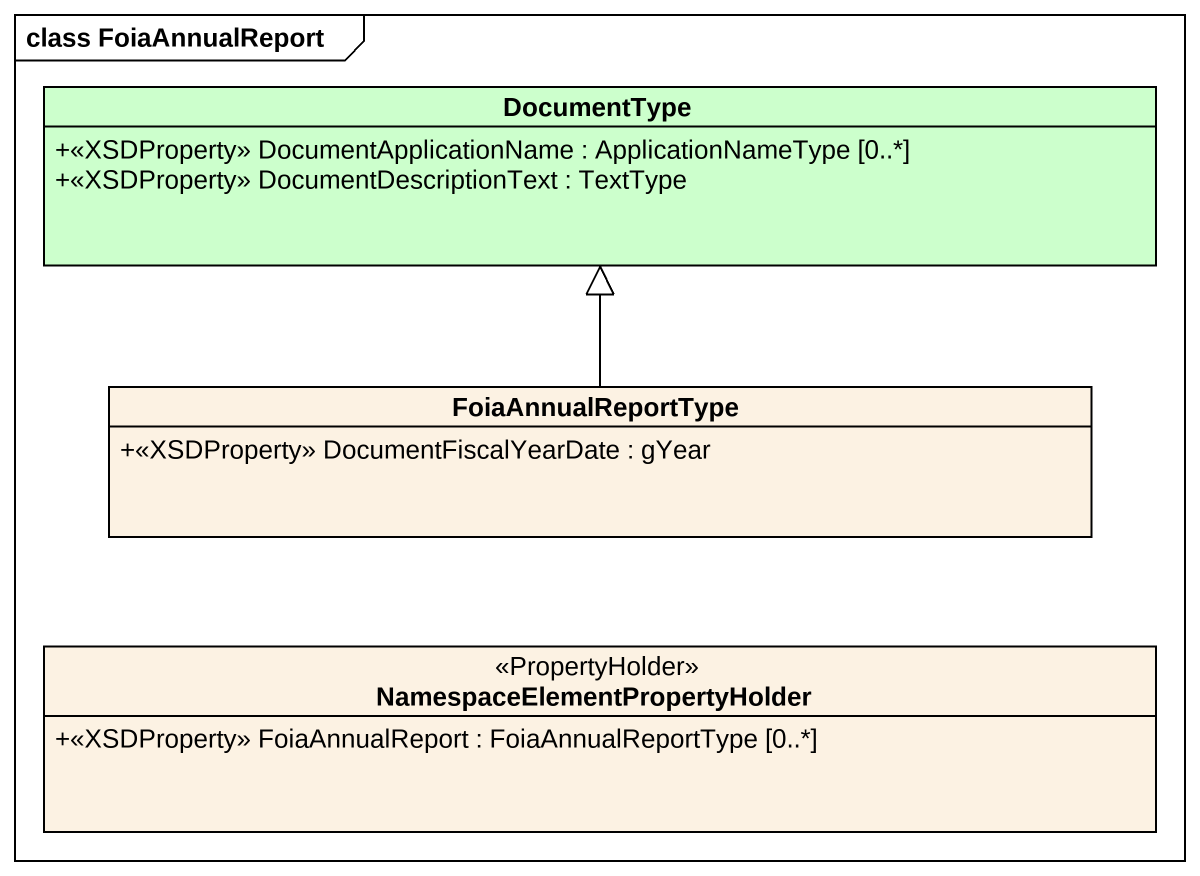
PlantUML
@startuml
mainframe class FoiaAnnualReport
hide circle
hide empty members
skinparam classAttributeIconSize 0
class DocumentType #CCFFCC {
  +<<XSDProperty>> DocumentApplicationName : ApplicationNameType [0..*]
  +<<XSDProperty>> DocumentDescriptionText : TextType
}
class FoiaAnnualReportType {
  +<<XSDProperty>> DocumentFiscalYearDate : gYear
}
class "NamespaceElementPropertyHolder" as NamespaceElementPropertyHold <<PropertyHolder>> {
  +<<XSDProperty>> FoiaAnnualReport : FoiaAnnualReportType [0..*]
}
FoiaAnnualReportType -up-|> DocumentType
@enduml
